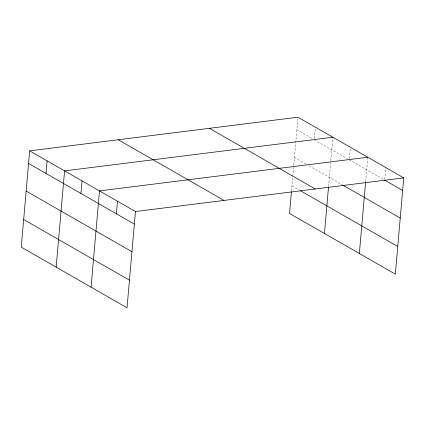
<?xml version="1.0" encoding="UTF-8"?>
<svg xmlns="http://www.w3.org/2000/svg" width="425" height="425" viewBox="0 0 425 425"><rect width="100%" height="100%" fill="white"/><g stroke="black" fill="none" stroke-linecap="round" stroke-linejoin="round"><path stroke-width="0.32" stroke-dasharray="2.12 1.59" d="M291.497 191.117L297.962 117.204M314.426 138.539L315.361 127.84M328.562 186.474L332.871 137.222M349.334 158.557L350.216 148.49M365.643 181.661L367.784 157.239M384.721 179.509L385.767 167.556M296.862 129.79L312.625 138.826M314.314 139.798L347.538 158.849M349.228 159.816L383.541 179.493M294.445 157.404L306.271 164.183M309.087 165.798L342.306 184.848M291.954 185.858L299.274 190.055"/><path stroke-width="0.64" d="M29.67 150.864L21.25 247.132L127.038 307.796L135.463 211.528L29.67 150.864L297.962 117.204L403.75 177.868L395.33 274.136L289.537 213.472L291.438 191.776M46.028 173.458L47.127 160.873M56.158 267.15L64.584 170.882L332.871 137.222M80.936 193.476L82.036 180.896M91.072 287.172L99.493 190.905L367.784 157.239M116.376 213.802L117.475 201.216M324.45 233.49L328.504 187.122M359.359 253.507L365.59 182.32M135.463 211.528L403.75 177.868M384.668 180.136L402.65 190.448M342.869 185.173L400.233 218.067M209.424 128.313L315.217 188.976M300.401 190.697L397.742 246.516M118.208 139.756L223.996 200.419M28.571 163.45L134.358 224.113M26.153 191.064L131.947 251.727M23.667 219.518L129.455 280.181"/></g></svg>
